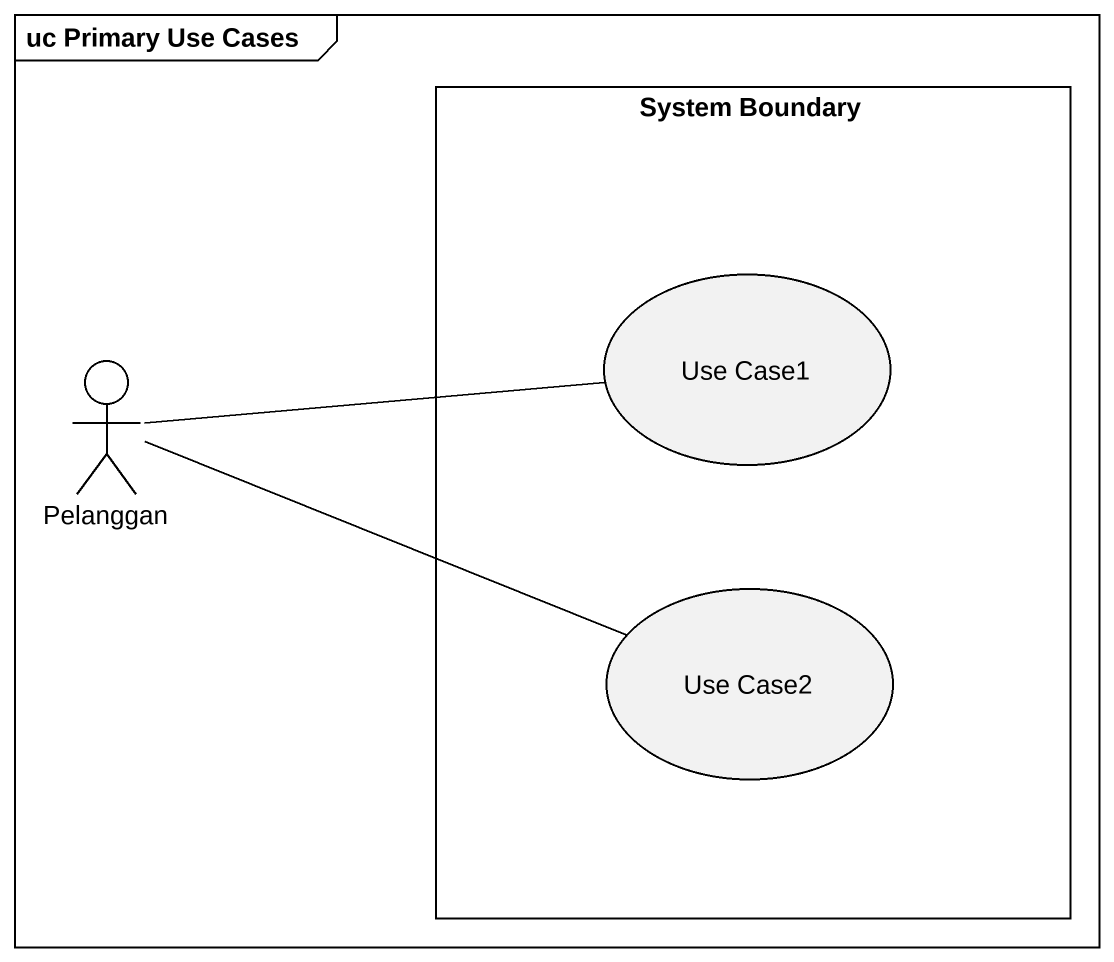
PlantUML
@startuml
mainframe uc Primary Use Cases
rectangle "System Boundary" as System_Boundary {
  usecase "Use Case1" as Use_Case1
  usecase "Use Case2" as Use_Case2
}
actor Pelanggan
Pelanggan -right- Use_Case1
Pelanggan -right- Use_Case2
@enduml
